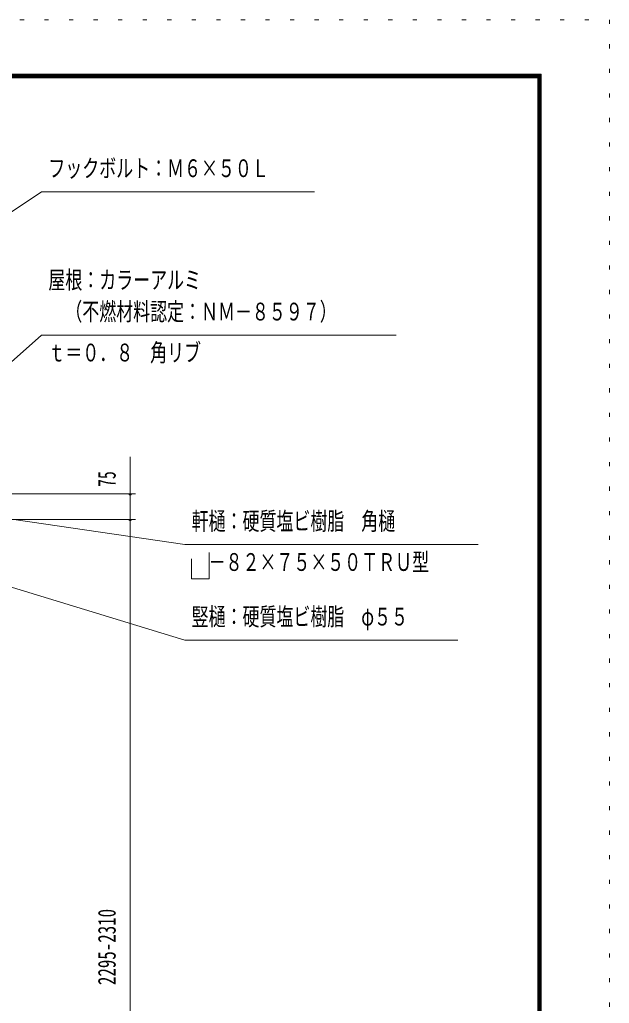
# Model space of a CAD drawing. Units: millimetres, scale not verified. Extents: x -25407 to 25413, y -10500 to 10500.
# Drawn here: x 21091 to 25413, y 3295 to 10500 of the extents above; entities that cross this region are included whole.
import ezdxf
from ezdxf.enums import TextEntityAlignment as Align

# ---------------------------------------------------------------- set-up
doc = ezdxf.new("R2010")
doc.units = ezdxf.units.MM
doc.header["$LTSCALE"] = 60
doc.linetypes.add('USER4', pattern=[3, 0.5, -2.5])
for name, color, linetype, lineweight in [('0-A_2-52DIM', 3, 'Continuous', 18), ('0-C_F-F1PAPER', 5, 'Continuous', 18), ('0-D_F-E_J_ADD', 5, 'USER4', 18)]:
    doc.layers.add(name, color=color, linetype=linetype, lineweight=lineweight)
doc.styles.add('ＭＳ ゴシック', font='')
doc.styles.get('ＭＳ ゴシック').set_extended_font_data('MS Gothic')

msp = doc.modelspace()

# ---------------------------------------------------------------- linework, layer by layer
at = {"layer": '0-A_2-52DIM'}
for p, q in [((18862.16, 7645.67), (21251.18, 9239.93)), ((21251.18, 9239.93), (23251.18, 9239.93)), ((21901.18, 344.93), (21901.18, 7297.43)), ((20726.18, 7027.43), (21938.68, 7027.43)), ((21911.18, 7027.43), (21891.18, 7027.43)), ((21938.68, 6839.93), (20643.68, 6839.93)), ((21911.18, 6839.93), (21891.18, 6839.93))]:
    msp.add_line(p, q, dxfattribs=at)
for points in [[(23851.19, 8189.93), (21251.18, 8189.93), (20094.5, 7162.5)], [(20644.91, 6898.16), (22301.18, 6655.5), (24451.18, 6655.5)], [(22351.18, 6549.85), (22351.18, 6405.5), (22479.97, 6405.5), (22479.97, 6596.93)], [(24301.18, 5955.51), (22301.18, 5955.51), (20565.06, 6484.1)]]:
    msp.add_lwpolyline(points, dxfattribs=at)
for centre in [(21901.18, 7027.43), (21901.18, 6839.93)]:
    msp.add_arc(centre, 10, 180, 0, dxfattribs=at)
at = {"layer": '0-C_F-F1PAPER'}
for points in [[(-3787.41, 10100), (-3787.41, -10000), (24912.59, -10000), (24912.59, 10100)], [(-3784.91, 10097.5), (-3784.91, -9997.5), (24910.09, -9997.5), (24910.09, 10097.5)], [(-3782.41, 10095), (-3782.41, -9995), (24907.59, -9995), (24907.59, 10095)], [(-3779.91, 10092.5), (24905.09, 10092.5), (24905.09, -9992.5), (-3779.91, -9992.5)], [(-3777.41, 10090), (-3777.41, -9990), (24902.59, -9990), (24902.59, 10090)], [(-3774.91, 10087.5), (24900.09, 10087.5), (24900.09, -9987.5), (-3774.91, -9987.5)], [(-3772.41, 10085), (-3772.41, -9985), (24897.59, -9985), (24897.59, 10085)], [(-3769.91, 10082.5), (24895.09, 10082.5), (24895.09, -9982.5), (-3769.91, -9982.5)], [(-3767.41, 10080), (24892.59, 10080), (24892.59, -9980), (-3767.41, -9980)], [(-3764.91, 10077.5), (24890.09, 10077.5), (24890.09, -9977.5), (-3764.91, -9977.5)], [(-3762.41, 10075), (-3762.41, -9975), (24887.59, -9975), (24887.59, 10075)]]:
    msp.add_lwpolyline(points, close=True, dxfattribs=at)
at = {"layer": '0-D_F-E_J_ADD'}
msp.add_lwpolyline([(-4287.41, 10500), (25412.59, 10500), (25412.59, -10500), (-4287.41, -10500)], close=True, dxfattribs=at)

# ---------------------------------------------------------------- texts
at = {"layer": '0-A_2-52DIM', "color": 7, "style": 'ＭＳ ゴシック', "width": 0.7}
for s, p in [('フックボルト：Ｍ６×５０Ｌ', (21301.19, 9307.69)), ('屋根：カラーアルミ', (21301.19, 8489.61)), ('\u3000（不燃材料認定：ＮＭ－８５９７）', (21301.19, 8257.69)), ('ｔ＝０．８\u3000角リブ', (21301.19, 7957.69)), ('軒樋：硬質塩ビ樹脂\u3000角樋', (22351.18, 6723.26)), ('\u3000－８２×７５×５０ＴＲＵ型', (22351.18, 6423.26)), ('竪樋：硬質塩ビ樹脂\u3000φ５５', (22351.18, 6023.27))]:
    msp.add_text(s, height=130.2, dxfattribs=at).set_placement(p, align=Align.BOTTOM_LEFT)
at = {"layer": '0-A_2-52DIM', "color": 7, "style": 'ＭＳ ゴシック'}
for s, width, p in [('75', 0.65, (21833.42, 7077.43)), ('2295-2310', 0.7, (21833.42, 3428.68))]:
    msp.add_text(s, height=130.2, rotation=90, dxfattribs=dict(at, width=width)).set_placement(p, align=Align.BOTTOM_LEFT)

doc.saveas('drawing.dxf')
